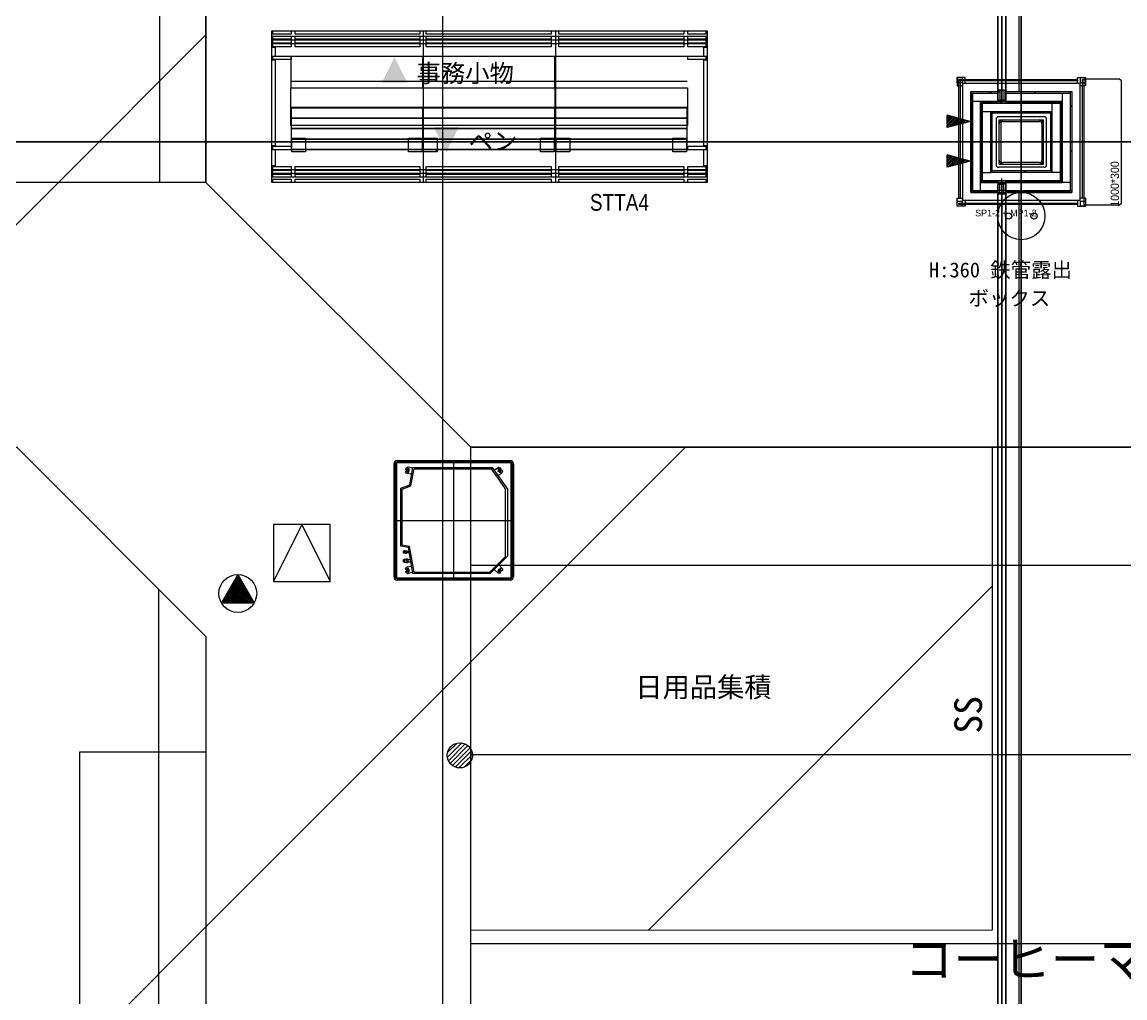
# Model space of a CAD drawing. Units: millimetres at full size, sheet at 1:100. Extents: x 3352 to 127672, y -40372 to 101181.
# Drawn here: x 53047 to 61791, y -7099 to 637 of the extents above; entities that cross this region are included whole.
import ezdxf
from ezdxf.enums import TextEntityAlignment as Align

# ---------------------------------------------------------------- set-up
doc = ezdxf.new("R2010")
doc.units = ezdxf.units.MM
doc.header["$LTSCALE"] = 100
doc.header["$PDMODE"] = 32
doc.header["$PDSIZE"] = 50
doc.linetypes.add('CHAIN2', pattern=[12, 9, -1, 1, -1])
doc.linetypes.add('LONG_DOUBLE_CHAIN', pattern=[21.8, 18, -1, 0.6, -0.6, 0.6, -1])
doc.layers.add('0-0', color=134, linetype='Continuous', lineweight=18)
doc.styles.add('MS UI Gothic', font='')
doc.styles.add('ＭＳ ゴシック', font='')
doc.styles.get('MS UI Gothic').set_extended_font_data('MS UI Gothic')
doc.styles.get('ＭＳ ゴシック').set_extended_font_data('MS Gothic')

msp = doc.modelspace()

# ---------------------------------------------------------------- linework, layer by layer
at = {"layer": '0-0', "color": 47}
for p, q in [((56381.8, 13184.6), (56381.8, -34300.8)), ((60969.8, 11057), (60969.8, -18478.1)), ((60569.8, 86.7), (60782.3, 86.7)), ((60569.8, 86.7), (60569.8, -713.3)), ((60582.3, 74.2), (60582.3, -700.8)), ((60582.3, 74.2), (60782.3, 74.2)), ((60647.3, 9.2), (61292.3, 9.2)), ((60847.3, 74.2), (61357.3, 74.2)), ((61292.3, 9.2), (61292.3, -635.8)), ((61357.3, 74.2), (61357.3, -700.8)), ((60806.8, -170.3), (60806.8, -456.3)), ((60826.8, -138.3), (61112.8, -138.3)), ((60826.8, -150.3), (61112.8, -150.3)), ((61132.8, -170.3), (61132.8, -456.3)), ((18347.6, -313.3), (91067.1, -313.3)), ((61112.8, -476.3), (60826.8, -476.3)), ((60569.8, -713.3), (60782.3, -713.3)), ((60582.3, -700.8), (60782.3, -700.8)), ((60847.3, -700.8), (61357.3, -700.8)), ((60847.3, -713.3), (61369.8, -713.3)), ((55996.3, -3761.5), (55996.1, -2864.1)), ((56021.1, -2839.1), (56918.7, -2839.1)), ((56943.7, -2864.1), (56943.7, -3761.8)), ((56121.3, -3032.2), (56145.9, -2892.9)), ((56145.9, -2892.9), (56774, -2892.9)), ((56774, -2892.9), (56897.4, -3069.2)), ((56049.9, -3058.2), (56121.3, -3032.2)), ((56049.9, -3518.1), (56049.9, -3058.2)), ((56897.4, -3595.4), (56897.4, -3069.2)), ((56109.9, -3528.7), (56049.9, -3518.1)), ((56145.9, -3732.9), (56109.9, -3528.7)), ((56897.4, -3595.4), (56759.8, -3732.9)), ((54757.5, -3757.5), (54640.6, -3960)), ((54757.5, -3742.5), (54887.4, -3967.5)), ((54757.5, -3757.5), (54874.4, -3960)), ((56759.8, -3732.9), (56145.9, -3732.9)), ((54651.4, -3786.4), (54651.4, -3786.4)), ((54757.5, -3772.5), (54653.5, -3952.5)), ((54757.5, -3787.5), (54666.5, -3945)), ((54757.5, -3802.5), (54679.5, -3937.5)), ((54757.5, -3817.5), (54692.5, -3930)), ((54757.5, -3832.5), (54705.5, -3922.5)), ((54757.5, -3772.5), (54861.4, -3952.5)), ((54757.5, -3787.5), (54848.4, -3945)), ((54757.5, -3802.5), (54835.4, -3937.5)), ((54757.5, -3817.5), (54822.4, -3930)), ((54757.5, -3832.5), (54809.4, -3922.5)), ((54863.5, -3786.4), (54863.5, -3786.4)), ((56918.7, -3786.8), (56021.3, -3786.5)), ((54607.5, -3892.5), (54607.5, -3892.5)), ((54692.5, -3930), (54822.4, -3930)), ((54705.5, -3922.5), (54809.4, -3922.5)), ((54757.5, -3847.5), (54718.5, -3915)), ((54718.5, -3915), (54796.4, -3915)), ((54757.5, -3862.5), (54731.5, -3907.5)), ((54731.5, -3907.5), (54783.4, -3907.5)), ((54757.5, -3877.5), (54744.5, -3900)), ((54744.5, -3900), (54770.5, -3900)), ((54757.5, -3847.5), (54796.4, -3915)), ((54757.5, -3862.5), (54783.4, -3907.5)), ((54757.5, -3877.5), (54770.5, -3900)), ((54907.5, -3892.5), (54907.5, -3892.5)), ((54640.6, -3960), (54874.4, -3960)), ((54651.4, -3998.6), (54651.4, -3998.6)), ((54653.5, -3952.5), (54861.4, -3952.5)), ((54666.5, -3945), (54848.4, -3945)), ((54679.5, -3937.5), (54835.4, -3937.5)), ((54863.5, -3998.6), (54863.5, -3998.6)), ((54757.5, -4042.5), (54757.5, -4042.5)), ((56419, -5191), (56532.8, -5077.1)), ((56420.2, -5154.4), (56496.3, -5078.4)), ((56427.2, -5218.2), (56560, -5085.3)), ((56440.9, -5239.8), (56581.7, -5099)), ((56459.1, -5256.9), (56598.8, -5117.3)), ((56482, -5269.4), (56611.2, -5140.2)), ((56511, -5275.8), (56617.6, -5169.1)), ((56552.2, -5269.9), (56611.8, -5210.3))]:
    msp.add_line(p, q, dxfattribs=at)
at = {"layer": '0-0', "linetype": 'CHAIN2'}
for p, q in [((60969.8, 11057), (60969.8, -18478.1)), ((18347.6, -313.3), (91067.1, -313.3)), ((18347.6, -313.3), (91067.1, -313.3))]:
    msp.add_line(p, q, dxfattribs=at)
at = {"layer": '0-0'}
for p, q in [((60969.8, -18478.1), (60969.8, 11057)), ((60782.3, -3.3), (60782.3, 8331.7)), ((60847.3, 8309.9), (60847.3, 96.7)), ((60814.8, -11.3), (60814.8, 8306.7)), ((55026.8, 526.7), (58477.8, 526.7)), ((55026.8, 496.7), (58477.8, 496.7)), ((55026.8, 466.7), (58477.8, 466.7)), ((56201.6, 466.7), (56201.6, 440.7)), ((58451.8, 366.7), (58451.8, 437.7)), ((58451.8, 437.7), (58477.8, 437.7)), ((55026.8, 366.7), (58477.8, 366.7)), ((55181, 116.7), (55181, 366.7)), ((56222.5, 366.7), (56222.5, 116.7)), ((57269.3, 366.7), (57269.3, 116.7)), ((55026.8, 337.7), (55052.8, 337.7)), ((60459.8, 195.7), (60459.8, 132.7)), ((60523.8, 196.7), (60460.8, 196.7)), ((60524.8, 152.7), (60524.8, 195.7)), ((61414.8, 152.7), (61414.8, 195.7)), ((61415.8, 196.7), (61479.8, 196.7)), ((61479.8, 196.7), (61479.8, 156.7)), ((61479.8, 195.7), (61479.8, 132.7)), ((55176.8, 116.7), (57273.5, 116.7)), ((55181, 169.7), (56222.5, 169.7)), ((56222.5, 166.7), (55181, 166.7)), ((56226.8, 169.7), (57269.3, 169.7)), ((57269.3, 166.7), (56226.8, 166.7)), ((57277.8, 169.7), (58319.3, 169.7)), ((58319.3, 166.7), (57277.8, 166.7)), ((60460.8, 131.7), (60503.8, 131.7)), ((60782.3, 96.7), (60847.3, 96.7)), ((60799.8, 96.7), (60782.3, 96.7)), ((60799.8, 96.7), (60799.8, 21.7)), ((60829.8, 96.7), (60829.8, 21.7)), ((60847.3, -3.3), (60847.3, 96.7)), ((61478.8, 131.7), (61435.8, 131.7)), ((60569.8, -713.3), (60569.8, 86.7)), ((60569.8, 86.7), (60782.3, 86.7)), ((60569.8, 74.2), (60582.3, 74.2)), ((60582.3, -700.8), (60582.3, 74.2)), ((60582.3, 74.2), (60782.3, 74.2)), ((60582.3, 9.2), (60647.3, 9.2)), ((60647.3, -635.8), (60647.3, 9.2)), ((60647.3, 9.2), (61292.3, 9.2)), ((60649.8, -5.8), (60649.8, 6.7)), ((60649.8, 6.7), (61277.3, 6.7)), ((60730.6, 74.2), (60718.1, 86.7)), ((60782.3, 18.5), (60847.3, 18.5)), ((60810.6, -5.8), (60798.1, 6.7)), ((60799.8, 21.7), (60829.8, 21.7)), ((60847.3, 86.7), (61369.8, 86.7)), ((60847.3, 74.2), (61357.3, 74.2)), ((61084.2, 74.2), (61071.7, 86.7)), ((61164.2, -5.8), (61149.2, 9.2)), ((61277.3, 6.7), (61289.8, 6.7)), ((61277.3, 6.7), (61277.3, -5.8)), ((61279.8, 9.2), (61279.8, -3.3)), ((61289.8, 6.7), (61289.8, -620.8)), ((61292.3, 74.2), (61292.3, 9.2)), ((61292.3, 9.2), (61292.3, -635.8)), ((61357.3, 86.7), (61357.3, 74.2)), ((61357.3, 74.2), (61357.3, -700.8)), ((61369.8, 86.7), (61369.8, -713.3)), ((55182.3, -373.3), (55182.3, -38.3)), ((55182.3, -41.3), (56221.3, -41.3)), ((56228, -373.3), (56228, -38.3)), ((56228, -41.3), (57268, -41.3)), ((57279, -373.3), (57279, -38.3)), ((57279, -41.3), (58318, -41.3)), ((60647.3, -3.3), (60659.8, -3.3)), ((60662.3, -24), (60647.3, -39)), ((60649.8, -620.8), (60649.8, -5.8)), ((60649.8, -5.8), (60662.3, -5.8)), ((60659.8, -623.3), (60659.8, -3.3)), ((60659.8, -3.3), (60782.3, -3.3)), ((60662.3, -70.8), (60662.3, -5.8)), ((60662.3, -5.8), (61212.3, -5.8)), ((60662.3, -555.8), (60662.3, -70.8)), ((60662.3, -70.8), (60727.3, -70.8)), ((60727.3, -83.3), (60727.3, -70.8)), ((60727.3, -70.8), (61199.8, -70.8)), ((60727.3, -543.3), (60727.3, -83.3)), ((60727.3, -83.3), (60739.8, -83.3)), ((60739.8, -543.3), (60739.8, -83.3)), ((60739.8, -83.3), (61199.8, -83.3)), ((60847.3, -3.3), (61279.8, -3.3)), ((60888.1, -83.3), (60875.6, -70.8)), ((61199.8, -70.8), (61212.3, -70.8)), ((61199.8, -70.8), (61199.8, -83.3)), ((61199.8, -83.3), (61199.8, -543.3)), ((61212.3, -5.8), (61277.3, -5.8)), ((61212.3, -5.8), (61212.3, -70.8)), ((61212.3, -70.8), (61212.3, -543.3)), ((61277.3, -5.8), (61277.3, -555.8)), ((61279.8, -3.3), (61279.8, -623.3)), ((61357.3, -36.1), (61369.8, -23.6)), ((55182.3, -121.3), (56221.3, -121.3)), ((55182.3, -124.3), (56221.3, -124.3)), ((56228, -121.3), (57268, -121.3)), ((56228, -124.3), (57268, -124.3)), ((57279, -121.3), (58318, -121.3)), ((57279, -124.3), (58318, -124.3)), ((60563, -150.1), (60382.2, -101.6)), ((60382.2, -198.5), (60382.2, -101.6)), ((60563, -150.1), (60382.2, -198.5)), ((60582.3, -104), (60569.8, -116.5)), ((60769.8, -133.3), (60769.8, -493.3)), ((61149.8, -113.3), (60789.8, -113.3)), ((60794.8, -488.3), (60794.8, -138.3)), ((60794.8, -138.3), (61144.8, -138.3)), ((61144.8, -488.3), (61144.8, -138.3)), ((61169.8, -493.3), (61169.8, -133.3)), ((61277.3, -116.1), (61292.3, -101.1)), ((55182.3, -204.3), (56221.3, -204.3)), ((55182.3, -207.3), (56221.3, -207.3)), ((56228, -204.3), (57268, -204.3)), ((56228, -207.3), (57268, -207.3)), ((57279, -204.3), (58318, -204.3)), ((57279, -207.3), (58318, -207.3)), ((61199.8, -193.6), (61212.3, -181.1)), ((91067.1, -313.3), (18347.6, -313.3)), ((91067.1, -313.3), (18347.6, -313.3)), ((91067.1, -313.3), (18347.6, -313.3)), ((91067.1, -313.3), (18347.6, -313.3)), ((91067.1, -313.3), (18347.6, -313.3)), ((91067.1, -313.3), (18347.6, -313.3)), ((55035, -347.3), (55180, -347.3)), ((55035, -373.3), (55035, -347.3)), ((55182.3, -287.3), (56221.3, -287.3)), ((55182.3, -290.3), (56221.3, -290.3)), ((56228, -287.3), (57268, -287.3)), ((56228, -290.3), (57268, -290.3)), ((57279, -287.3), (58318, -287.3)), ((57279, -290.3), (58318, -290.3)), ((58324.5, -373.3), (58324.5, -347.3)), ((60739.8, -300), (60727.3, -312.5)), ((55026.8, -373.3), (58477.8, -373.3)), ((55182.3, -370.3), (56221.3, -370.3)), ((56228, -370.3), (57268, -370.3)), ((57279, -370.3), (58318, -370.3)), ((60563, -464.5), (60382.2, -416.1)), ((60382.2, -513), (60382.2, -416.1)), ((60662.3, -377.5), (60647.3, -392.5)), ((61357.3, -389.6), (61369.8, -377.1)), ((55035, -533.3), (55035, -507.3)), ((55211.6, -533.3), (55211.6, -507.3)), ((56251.9, -533.3), (56251.9, -507.3)), ((57302.9, -533.3), (57302.9, -507.3)), ((58324.5, -533.3), (58324.5, -507.3)), ((60563, -464.5), (60382.2, -513)), ((60582.3, -457.5), (60569.8, -470)), ((61149.8, -513.3), (60789.8, -513.3)), ((60794.8, -488.3), (61144.8, -488.3)), ((61277.3, -469.6), (61292.3, -454.6)), ((58477.8, -533.3), (55026.8, -533.3)), ((58477.8, -563.3), (55026.8, -563.3)), ((58477.8, -593.3), (55026.8, -593.3)), ((55035, -563.3), (55035, -537.3)), ((55035, -593.3), (55035, -567.3)), ((55035, -633.3), (55035, -607.3)), ((55211.6, -563.3), (55211.6, -537.3)), ((55211.6, -593.3), (55211.6, -567.3)), ((55211.6, -633.3), (55211.6, -607.3)), ((56251.9, -563.3), (56251.9, -537.3)), ((56251.9, -593.3), (56251.9, -567.3)), ((56251.9, -633.3), (56251.9, -607.3)), ((57302.9, -563.3), (57302.9, -537.3)), ((57302.9, -593.3), (57302.9, -567.3)), ((57302.9, -633.3), (57302.9, -607.3)), ((58324.5, -563.3), (58324.5, -537.3)), ((58324.5, -593.3), (58324.5, -567.3)), ((58324.5, -633.3), (58324.5, -607.3)), ((61212.3, -555.8), (60727.3, -555.8)), ((61199.8, -543.3), (60739.8, -543.3)), ((60814.8, -9163.3), (60814.8, -602.8)), ((60994.5, -543.3), (61007, -555.8)), ((61212.3, -543.3), (61199.8, -543.3)), ((61203.6, -543.3), (61212.3, -534.6)), ((61212.3, -543.3), (61212.3, -555.8)), ((61277.3, -555.8), (61212.3, -555.8)), ((61277.3, -555.8), (61277.3, -620.8)), ((54505.2, -633.3), (32775.8, -633.3)), ((54505.2, -633.3), (32775.8, -633.3)), ((54505.2, -633.3), (32775.8, -633.3)), ((54505.2, -633.3), (32775.8, -633.3)), ((61292.3, -635.8), (60647.3, -635.8)), ((60647.3, -700.8), (60647.3, -635.8)), ((60649.8, -633.3), (60649.8, -620.8)), ((60662.3, -620.8), (60649.8, -620.8)), ((61289.8, -633.3), (60649.8, -633.3)), ((60782.3, -623.3), (60659.8, -623.3)), ((60659.8, -635.8), (60659.8, -623.3)), ((61277.3, -620.8), (60662.3, -620.8)), ((60718.5, -620.8), (60733.5, -635.8)), ((60782.3, -623.3), (60782.3, -723.3)), ((60782.3, -645.1), (60847.3, -645.1)), ((60829.8, -723.3), (60829.8, -648.3)), ((60847.3, -623.3), (60847.3, -723.3)), ((61279.8, -623.3), (60847.3, -623.3)), ((61072, -620.8), (61087, -635.8)), ((61289.8, -620.8), (61277.3, -620.8)), ((61292.3, -623.3), (61279.8, -623.3)), ((61289.8, -620.8), (61289.8, -633.3)), ((61357.3, -635.8), (61292.3, -635.8)), ((60459.8, -822.3), (60459.8, -759.3)), ((60460.8, -758.3), (60503.8, -758.3)), ((60524.8, -779.3), (60524.8, -822.3)), ((60782.3, -713.3), (60569.8, -713.3)), ((60782.3, -700.8), (60582.3, -700.8)), ((60582.3, -713.3), (60582.3, -700.8)), ((60782.3, -723.3), (60847.3, -723.3)), ((60782.3, -9053.3), (60782.3, -723.3)), ((61357.3, -700.8), (60847.3, -700.8)), ((61369.8, -713.3), (60847.3, -713.3)), ((60847.3, -723.3), (60847.3, -9053.3)), ((61369.8, -700.8), (61357.3, -700.8)), ((61414.8, -779.3), (61414.8, -822.3)), ((61478.8, -758.3), (61435.8, -758.3)), ((61439.8, -783.3), (61479.8, -783.3)), ((61479.8, -759.3), (61479.8, -823.3)), ((60523.8, -823.3), (60460.8, -823.3)), ((61415.8, -823.3), (61478.8, -823.3)), ((56605.2, -2733.3), (65728.8, -2733.3)), ((65728.8, -2733.3), (56605.2, -2733.3)), ((56605.2, -2733.3), (65728.8, -2733.3)), ((55264.8, -3346.5), (55039.8, -3796.5)), ((55039.8, -3346.5), (55039.8, -3796.5)), ((55039.8, -3796.5), (55489.8, -3796.5))]:
    msp.add_line(p, q, dxfattribs=at)
at = {"layer": '0-0', "color": 253}
for p, q in [((60782.3, 8231.7), (60782.3, 96.7)), ((60847.3, 96.7), (60847.3, 8231.7)), ((60782.3, -723.3), (60782.3, -9053.3)), ((60847.3, -9053.3), (60847.3, -723.3))]:
    msp.add_line(p, q, dxfattribs=at)
at = {"layer": '0-0', "color": 8}
for p, q in [((60814.8, -11.3), (60814.8, 8306.7)), ((60782.3, 96.7), (60782.3, 18.5)), ((60799.8, 96.7), (60799.8, 21.7)), ((60829.8, 96.7), (60829.8, 21.7)), ((60847.3, 96.7), (60847.3, 18.5)), ((60782.3, 18.5), (60847.3, 18.5)), ((60799.8, 21.7), (60829.8, 21.7)), ((60563, -150.1), (60382.2, -101.6)), ((60382.2, -198.5), (60382.2, -101.6)), ((60563, -150.1), (60382.2, -198.5)), ((60563, -464.5), (60382.2, -416.1)), ((60382.2, -513), (60382.2, -416.1)), ((60563, -464.5), (60382.2, -513)), ((60814.8, -9163.3), (60814.8, -602.8)), ((60782.3, -645.1), (60782.3, -723.3)), ((60782.3, -645.1), (60847.3, -645.1)), ((60829.8, -723.3), (60829.8, -648.3)), ((60847.3, -723.3), (60847.3, -645.1))]:
    msp.add_line(p, q, dxfattribs=at)
at = {"layer": '0-0', "color": 9}
for p, q in [((60814.8, 8241.7), (60814.8, 6.7)), ((60829.8, 96.7), (60799.8, 96.7)), ((60799.8, 81.7), (60782.3, 81.7)), ((60782.3, -698.3), (60782.3, -649.2)), ((60847.3, -698.3), (60782.3, -698.3)), ((60814.8, -633.3), (60814.8, -8868.3)), ((60782.3, -713.3), (60847.3, -713.3))]:
    msp.add_line(p, q, dxfattribs=at)
at = {"layer": '0-0', "color": 3}
for p, q in [((60949.8, 8241.7), (60949.8, 86.7)), ((60949.8, -713.3), (60949.8, -9063.3)), ((56605.2, -4434.5), (58306.5, -2733.3)), ((58012.2, -6563.2), (60739.8, -3835.6)), ((53505.2, -7534.5), (54505.2, -6534.5))]:
    msp.add_line(p, q, dxfattribs=at)
at = {"layer": '0-0', "color": 6}
for p, q in [((60949.8, 8241.7), (60949.8, 86.7)), ((55176.8, 116.7), (57273.5, 116.7)), ((56226.8, 116.7), (56226.8, -183.3)), ((57273.5, -183.3), (57273.5, 116.7)), ((60949.8, -713.3), (60949.8, -9063.3))]:
    msp.add_line(p, q, dxfattribs=at)
at = {"layer": '0-0', "color": 254}
for p, q in [((54140.5, -633.3), (54140.5, 8151.7)), ((56605.2, -3668.6), (65728.8, -3668.6)), ((56605.2, -3668.6), (65728.8, -3668.6)), ((54130.5, -14593.3), (54130.5, -3858.6)), ((56605.2, -5168.6), (65728.8, -5168.6)), ((56605.2, -5168.6), (65728.8, -5168.6)), ((56605.2, -6668.6), (65728.8, -6668.6)), ((56605.2, -6668.6), (65728.8, -6668.6))]:
    msp.add_line(p, q, dxfattribs=at)
at = {"layer": '0-0', "color": 7}
for p, q in [((53335.4, -633.3), (54505.2, 536.5)), ((56324.4, -391.1), (56339.3, -376.3)), ((56338.6, -391.1), (56339.3, -390.4)), ((56605.2, -4434.5), (58306.5, -2733.3))]:
    msp.add_line(p, q, dxfattribs=at)
at = {"layer": '0-0', "color": 140}
for p, q in [((53335.4, -633.3), (54505.2, 536.5)), ((51235.4, -2733.3), (53335.4, -633.3)), ((54505.2, -6534.5), (56605.2, -4434.5))]:
    msp.add_line(p, q, dxfattribs=at)
at = {"layer": '0-0', "color": 1}
for p, q in [((60382.2, -106.1), (60385.7, -102.6)), ((60382.2, -120.2), (60396.8, -105.6)), ((60382.2, -134.4), (60408, -108.5)), ((60382.2, -148.5), (60419.1, -111.5)), ((60382.2, -162.6), (60430.3, -114.5)), ((60382.2, -176.8), (60441.4, -117.5)), ((60382.2, -190.9), (60452.6, -120.5)), ((60391.1, -196.2), (60463.7, -123.5)), ((60410.4, -191), (60474.9, -126.5)), ((60429.7, -185.8), (60486.1, -129.5)), ((60449, -180.6), (60497.2, -132.5)), ((60468.4, -175.4), (60508.4, -135.4)), ((60487.7, -170.3), (60519.5, -138.4)), ((60507, -165.1), (60530.7, -141.4)), ((60526.3, -159.9), (60541.8, -144.4)), ((60545.6, -154.7), (60553, -147.4)), ((60382.2, -417.2), (60383.1, -416.3)), ((60382.2, -431.3), (60394.2, -419.3)), ((60382.2, -445.5), (60405.4, -422.3)), ((60382.2, -459.6), (60416.5, -425.3)), ((60382.2, -473.8), (60427.7, -428.3)), ((60382.2, -487.9), (60438.8, -431.3)), ((60382.2, -502.1), (60450, -434.2)), ((60386.6, -511.8), (60461.1, -437.2)), ((60405.9, -506.6), (60472.3, -440.2)), ((60425.2, -501.4), (60483.4, -443.2)), ((60444.5, -496.3), (60494.6, -446.2)), ((60463.8, -491.1), (60505.8, -449.2)), ((60483.2, -485.9), (60516.9, -452.2)), ((60502.5, -480.7), (60528.1, -455.2)), ((60521.8, -475.6), (60539.2, -458.1)), ((60541.1, -470.4), (60550.4, -461.1)), ((60560.4, -465.2), (60561.5, -464.1))]:
    msp.add_line(p, q, dxfattribs=at)
at = {"layer": '0-0', "color": 4}
for p, q in [((60769.8, -133.3), (60769.8, -493.3)), ((61149.8, -113.3), (60789.8, -113.3)), ((61169.8, -493.3), (61169.8, -133.3)), ((61149.8, -513.3), (60789.8, -513.3)), ((56007, -3761), (56007, -2865.1)), ((56022, -2850.1), (56917.7, -2850.1)), ((56469.9, -3786.6), (56469.9, -2839.1)), ((56932.7, -2865.1), (56932.7, -3761)), ((56086.5, -2931.3), (56088.6, -2919.5)), ((56095.1, -2939), (56090.2, -2932)), ((56090.5, -2908.7), (56092.6, -2896.9)), ((56092.5, -2909), (56090.5, -2908.7)), ((56090.6, -2919.9), (56101.7, -2921.8)), ((56092.6, -2896.9), (56094.6, -2897.2)), ((56118.8, -2919.3), (56093, -2914.7)), ((56136.2, -2947.7), (56098.4, -2941)), ((56101.7, -2921.8), (56101.1, -2925.3)), ((56112, -2897.9), (56105, -2937.4)), ((56144.9, -2898.5), (56107.1, -2891.8)), ((56112.9, -2927.4), (56116, -2909.6)), ((56130.6, -3040), (56154.7, -2903.4)), ((56154.7, -2903.4), (56768.5, -2903.4)), ((56879.4, -3061.8), (56768.5, -2903.4)), ((56801.9, -2909.2), (56790.8, -2917)), ((56803.9, -2907.8), (56822.3, -2895)), ((56844.1, -2910.2), (56818.4, -2928.2)), ((56819.5, -2958), (56851, -2935.9)), ((56821.7, -2914.9), (56832, -2929.7)), ((56826, -2894.1), (56834.4, -2895.6)), ((56833.5, -2910.9), (56831.5, -2908)), ((56837.5, -2893.4), (56844.4, -2903.3)), ((56854.5, -2924.3), (56853, -2932.7)), ((56856, -2923.3), (56854.5, -2924.3)), ((56060.4, -3065.6), (56130.6, -3040)), ((56060.4, -3509.3), (56060.4, -3065.6)), ((56879.4, -3598.5), (56879.4, -3061.8)), ((55996.2, -3312.9), (56943.7, -3312.9)), ((56118.9, -3519.6), (56060.4, -3509.3)), ((56072.6, -3556.6), (56069.9, -3559.3)), ((56069.9, -3559.3), (56069.9, -3567.3)), ((56074.7, -3556.6), (56072.6, -3556.6)), ((56075.9, -3555.4), (56074.7, -3556.6)), ((56074.7, -3556.6), (56074.7, -3570.1)), ((56074.7, -3570.1), (56075.9, -3571.3)), ((56086.4, -3555.4), (56075.9, -3555.4)), ((56075.9, -3571.3), (56086.4, -3571.3)), ((56086.6, -3561.3), (56086.4, -3559.1)), ((56086.4, -3559.1), (56086.4, -3567.6)), ((56086.4, -3567.3), (56086.6, -3565.3)), ((56086.4, -3567.6), (56086.4, -3571.8)), ((56086.4, -3571.8), (56087.1, -3571.8)), ((56087.1, -3563.3), (56086.6, -3561.3)), ((56087.1, -3554.8), (56096.6, -3554.8)), ((56087.1, -3571.8), (56096.6, -3571.8)), ((56097.4, -3554.8), (56096.6, -3554.8)), ((56097.4, -3559.4), (56097.1, -3561.4)), ((56097.2, -3565.4), (56097.4, -3567.6)), ((56097.4, -3554.8), (56097.4, -3559.1)), ((56115.1, -3558.6), (56097.4, -3558.6)), ((56097.4, -3559.1), (56097.4, -3559.4)), ((56097.4, -3559.1), (56097.4, -3567.6)), ((56097.4, -3567.6), (56097.4, -3571.8)), ((56097.4, -3568.1), (56116.8, -3568.1)), ((56154.7, -3722.4), (56118.9, -3519.6)), ((56072.6, -3623.5), (56069.9, -3626.2)), ((56069.9, -3626.2), (56069.9, -3639.7)), ((56069.9, -3639.7), (56072.6, -3642.5)), ((56072.6, -3642.5), (56075.9, -3642.5)), ((56075.9, -3623.5), (56075.9, -3628.4)), ((56075.9, -3628.4), (56075.9, -3642.5)), ((56075.9, -3642.5), (56077.5, -3644.1)), ((56092.9, -3621.9), (56077.5, -3621.9)), ((56077.5, -3621.9), (56077.5, -3644.1)), ((56077.5, -3644.1), (56092.9, -3644.1)), ((56093.9, -3619.3), (56092.9, -3621)), ((56092.9, -3622.7), (56092.9, -3621)), ((56092.9, -3622.7), (56092.9, -3633.2)), ((56092.9, -3632.7), (56093.2, -3629.5)), ((56092.9, -3633.2), (56092.9, -3643.5)), ((56092.9, -3645), (56093.9, -3646.7)), ((56093.2, -3629.5), (56093.9, -3626.3)), ((56093.9, -3619.1), (56093.9, -3619.3)), ((56093.9, -3626.3), (56105.8, -3626.3)), ((56093.9, -3640.1), (56105.8, -3640.1)), ((56093.9, -3646.9), (56105.8, -3646.9)), ((56105.8, -3619.3), (56105.8, -3619.1)), ((56105.8, -3626.3), (56106.6, -3629.7)), ((56106.9, -3621), (56105.9, -3619.3)), ((56105.9, -3646.7), (56106.9, -3645)), ((56106.6, -3629.7), (56106.9, -3633.2)), ((56106.9, -3621), (56106.9, -3622.7)), ((56106.9, -3622.7), (56106.9, -3633.2)), ((56107.6, -3625.1), (56106.9, -3624.3)), ((56126.8, -3625.1), (56106.9, -3625.1)), ((56106.9, -3633.2), (56106.9, -3643.5)), ((56106.9, -3640.9), (56129.6, -3640.9)), ((56106.9, -3643.5), (56106.9, -3645)), ((56755.4, -3722.4), (56879.4, -3598.5)), ((56826.4, -3666.3), (56853.6, -3693.5)), ((56086.5, -3694.6), (56088.5, -3694.2)), ((56088.6, -3706.4), (56086.5, -3694.6)), ((56088.5, -3694.2), (56090.2, -3693.9)), ((56090.6, -3706), (56088.6, -3706.4)), ((56090.2, -3693.9), (56095.1, -3686.9)), ((56090.5, -3717.2), (56092.5, -3716.9)), ((56092.6, -3729), (56090.5, -3717.2)), ((56101.7, -3704.1), (56090.6, -3706)), ((56119.3, -3706.6), (56095.4, -3710.8)), ((56136.2, -3678.2), (56098.4, -3684.9)), ((56101.1, -3700.6), (56101.7, -3704.1)), ((56105.1, -3689), (56112, -3727.8)), ((56144.9, -3727.4), (56107.1, -3734.1)), ((56116, -3716.3), (56112.9, -3698.5)), ((56154.7, -3722.4), (56186.9, -3722.4)), ((56186.9, -3722.4), (56755.4, -3722.4)), ((56791.1, -3701.7), (56818.2, -3728.9)), ((56845.6, -3693.1), (56818.3, -3720.4)), ((56833.8, -3696.4), (56821.1, -3709.1)), ((56830.3, -3730.3), (56821.8, -3730.3)), ((56823.3, -3698.6), (56840.1, -3715.4)), ((56829.6, -3717.6), (56832.1, -3715.1)), ((56832.1, -3715.1), (56840.1, -3723.1)), ((56841.5, -3724.5), (56833, -3733)), ((56839.9, -3707.3), (56842.3, -3704.9)), ((56847.8, -3715.3), (56839.9, -3707.3)), ((56840.1, -3723.1), (56841.5, -3724.5)), ((56849.3, -3716.7), (56847.8, -3715.3)), ((56857.7, -3708.3), (56849.3, -3716.7)), ((56855.1, -3697), (56855.1, -3705.6)), ((56855.1, -3705.6), (56856.3, -3706.8)), ((56856.3, -3706.8), (56857.7, -3708.3)), ((56917.7, -3776), (56022, -3776))]:
    msp.add_line(p, q, dxfattribs=at)
at = {"layer": '0-0', "color": 8, "linetype": 'LONG_DOUBLE_CHAIN'}
msp.add_line((60814.8, -9163.3), (60814.8, -602.8), dxfattribs=at)
at = {"layer": '0-0', "color": 230}
msp.add_line((60811.2, -800.8), (61128.4, -800.8), dxfattribs=at)
at = {"layer": '0-0', "color": 150}
for points in [[(52452.3, 6051.7), (52452.3, 8151.7), (54052.3, 8151.7), (54052.3, 7465.7), (54505.2, 7465.7), (54505.2, -633.3)], [(34258.6, -2733.3), (53005.2, -2733.3), (54505.2, -4233.3), (54505.2, -14593.3), (56605.2, -14593.3), (56605.2, -2733.3), (54505.2, -633.3), (32775.8, -633.3)]]:
    msp.add_lwpolyline(points, dxfattribs=at)
at = {"layer": '0-0'}
for points in [[(65728.8, -2733.3), (56605.2, -2733.3), (54505.2, -633.3), (54505.2, 8151.7), (65728.8, 8151.7)], [(55180, 566.7), (55180, 540.7), (55035, 540.7), (55035, 566.7)], [(55180, 526.7), (55180, 500.7), (55035, 500.7), (55035, 526.7)], [(56201.6, 566.7), (56201.6, 540.7), (55211.6, 540.7), (55211.6, 566.7)], [(56201.6, 526.7), (56201.6, 500.7), (55211.6, 500.7), (55211.6, 526.7)], [(56226.8, 566.7), (57277.8, 566.7), (57277.8, -633.3), (56226.8, -633.3)], [(57241.9, 566.7), (57241.9, 540.7), (56251.9, 540.7), (56251.9, 566.7)], [(57241.9, 526.7), (57241.9, 500.7), (56251.9, 500.7), (56251.9, 526.7)], [(57277.8, 566.7), (58477.8, 566.7), (58477.8, -633.3), (57277.8, -633.3)], [(58292.9, 566.7), (58292.9, 540.7), (57302.9, 540.7), (57302.9, 566.7)], [(58292.9, 526.7), (58292.9, 500.7), (57302.9, 500.7), (57302.9, 526.7)], [(58469.5, 566.7), (58469.5, 540.7), (58324.5, 540.7), (58324.5, 566.7)], [(58469.5, 526.7), (58469.5, 500.7), (58324.5, 500.7), (58324.5, 526.7)], [(55026.8, 437.7), (55052.8, 437.7), (55052.8, 366.7)], [(55180, 496.7), (55180, 470.7), (55035, 470.7), (55035, 496.7)], [(55180, 466.7), (55180, 440.7), (55035, 440.7), (55035, 466.7)], [(56201.6, 496.7), (56201.6, 470.7), (55211.6, 470.7), (55211.6, 496.7)], [(56201.6, 440.7), (55211.6, 440.7), (55211.6, 466.7)], [(57241.9, 496.7), (57241.9, 470.7), (56251.9, 470.7), (56251.9, 496.7)], [(57241.9, 466.7), (57241.9, 440.7), (56251.9, 440.7), (56251.9, 466.7)], [(58292.9, 496.7), (58292.9, 470.7), (57302.9, 470.7), (57302.9, 496.7)], [(58292.9, 466.7), (58292.9, 440.7), (57302.9, 440.7), (57302.9, 466.7)], [(58469.5, 496.7), (58469.5, 470.7), (58324.5, 470.7), (58324.5, 496.7)], [(58469.5, 466.7), (58469.5, 440.7), (58324.5, 440.7), (58324.5, 466.7)], [(55180, 366.7), (55180, 340.7), (55035, 340.7), (55035, 366.7)], [(58469.5, 366.7), (58469.5, 340.7), (58324.5, 340.7), (58324.5, 366.7)], [(55052.8, 337.7), (55052.8, -344.3), (55026.8, -344.3)], [(58477.8, -344.3), (58451.8, -344.3), (58451.8, 337.7), (58477.8, 337.7)], [(61479.8, 156.7), (61439.8, 156.7), (61439.8, 196.7)], [(61464.3, -758.3), (61455.3, -758.3), (61455.3, 181.7), (61464.3, 181.7)], [(57273.5, -183.3), (55176.8, -183.3), (55176.8, 116.7)], [(55182.3, -38.3), (56221.3, -38.3), (56221.3, -373.3)], [(56228, -38.3), (57268, -38.3), (57268, -373.3)], [(57279, -38.3), (58318, -38.3), (58318, -373.3)], [(58324.5, -347.3), (58469.5, -347.3), (58469.5, -373.3)], [(55052.8, -373.3), (55052.8, -501.3), (55026.8, -501.3)], [(58477.8, -501.3), (58451.8, -501.3), (58451.8, -373.3)], [(55035, -507.3), (55180, -507.3), (55180, -533.3)], [(55211.6, -507.3), (56201.6, -507.3), (56201.6, -533.3)], [(56251.9, -507.3), (57241.9, -507.3), (57241.9, -533.3)], [(57302.9, -507.3), (58292.9, -507.3), (58292.9, -533.3)], [(58324.5, -507.3), (58469.5, -507.3), (58469.5, -533.3)], [(55035, -537.3), (55180, -537.3), (55180, -563.3)], [(55035, -567.3), (55180, -567.3), (55180, -593.3)], [(55035, -607.3), (55180, -607.3), (55180, -633.3)], [(55211.6, -537.3), (56201.6, -537.3), (56201.6, -563.3)], [(55211.6, -567.3), (56201.6, -567.3), (56201.6, -593.3)], [(55211.6, -607.3), (56201.6, -607.3), (56201.6, -633.3)], [(56251.9, -537.3), (57241.9, -537.3), (57241.9, -563.3)], [(56251.9, -567.3), (57241.9, -567.3), (57241.9, -593.3)], [(56251.9, -607.3), (57241.9, -607.3), (57241.9, -633.3)], [(57302.9, -537.3), (58292.9, -537.3), (58292.9, -563.3)], [(57302.9, -567.3), (58292.9, -567.3), (58292.9, -593.3)], [(57302.9, -607.3), (58292.9, -607.3), (58292.9, -633.3)], [(58324.5, -537.3), (58469.5, -537.3), (58469.5, -563.3)], [(58324.5, -567.3), (58469.5, -567.3), (58469.5, -593.3)], [(58324.5, -607.3), (58469.5, -607.3), (58469.5, -633.3)], [(60662.3, -620.8), (60662.3, -555.8), (60727.3, -555.8), (60727.3, -543.3), (60739.8, -543.3)], [(60799.8, -723.3), (60799.8, -648.3), (60829.8, -648.3)], [(61434.8, -759.3), (61434.8, -778.3), (61415.8, -778.3)], [(61479.8, -823.3), (61439.8, -823.3), (61439.8, -783.3)], [(34258.6, -2733.3), (53005.2, -2733.3), (54505.2, -4233.3), (54505.2, -14593.3), (32755.8, -14593.3), (32755.8, -4236.2)], [(65728.8, -14593.3), (56605.2, -14593.3), (56605.2, -2733.3)], [(55264.8, -3346.5), (55489.8, -3796.5), (55489.8, -3346.5), (55039.8, -3346.5)]]:
    msp.add_lwpolyline(points, dxfattribs=at)
for points in [[(55026.8, 566.7), (56226.8, 566.7), (56226.8, -633.3), (55026.8, -633.3)], [(60459.8, 196.7), (60499.8, 196.7), (60499.8, 156.7), (60459.8, 156.7)], [(60474.8, 181.2), (61414.8, 181.2), (61414.8, 172.2), (60474.8, 172.2)], [(60484.3, 181.7), (60484.3, -758.3), (60475.3, -758.3), (60475.3, 181.7)], [(61464.3, -812.3), (61749.3, -812.3), (61764.3, -797.3), (61764.3, 170.7), (61749.3, 185.7), (61464.3, 185.7)], [(57273.5, 116.7), (58323.5, 116.7), (58323.5, -183.3), (57273.5, -183.3)], [(55185.4, -283.1), (55293.4, -283.1), (55293.4, -391.1), (55185.4, -391.1)], [(56110.1, -283.1), (56218.1, -283.1), (56218.1, -391.1), (56110.1, -391.1)], [(56231.2, -283.1), (56339.3, -283.1), (56339.3, -391.1), (56231.2, -391.1)], [(57156.8, -283.1), (57264.9, -283.1), (57264.9, -391.1), (57156.8, -391.1)], [(57282.1, -283.1), (57390.1, -283.1), (57390.1, -391.1), (57282.1, -391.1)], [(58206.9, -283.1), (58314.9, -283.1), (58314.9, -391.1), (58206.9, -391.1)], [(60459.8, -783.3), (60499.8, -783.3), (60499.8, -823.3), (60459.8, -823.3)], [(60474.8, -798.8), (61414.8, -798.8), (61414.8, -807.8), (60474.8, -807.8)]]:
    msp.add_lwpolyline(points, close=True, dxfattribs=at)
at = {"layer": '0-0', "color": 6}
for points in [[(57273.5, -183.3), (55176.8, -183.3), (55176.8, 116.7)], [(57273.5, 116.7), (58323.5, 116.7), (58323.5, -183.3), (57273.5, -183.3)]]:
    msp.add_lwpolyline(points, dxfattribs=at)
at = {"layer": '0-0', "color": 8}
msp.add_lwpolyline([(60504.8, 151.7), (61434.8, 151.7), (61434.8, -778.3), (60504.8, -778.3)], close=True, dxfattribs=at)
at = {"layer": '0-0', "color": 47}
for points in [[(60647.3, 9.2), (60647.3, -635.8), (61292.3, -635.8)], [(60847.3, 86.7), (61369.8, 86.7), (61369.8, -713.3)], [(54757.5, -3742.5), (54627.6, -3967.5), (54887.4, -3967.5)]]:
    msp.add_lwpolyline(points, dxfattribs=at)
at = {"layer": '0-0', "color": 8}
msp.add_lwpolyline([(60799.8, -723.3), (60799.8, -648.3), (60829.8, -648.3)], dxfattribs=at)
at = {"layer": '0-0', "color": 150}
for points in [[(60739.8, -2733.3), (60739.8, -6562.9), (56605.2, -6563.3), (56605.2, -2733.3)], [(54505.2, -5146.8), (54505.2, -7708.5), (53505.2, -7708.8), (53505.2, -5146.8)]]:
    msp.add_lwpolyline(points, close=True, dxfattribs=at)
at = {"layer": '0-0', "color": 47}
msp.add_lwpolyline([(56014.9, -2857.9), (56014.9, -3767.9), (56924.9, -3767.9), (56924.9, -2857.9)], close=True, dxfattribs=at)
at = {"layer": '0-0', "color": 4}
for points in [[(56090.2, -2932), (56088.5, -2931.7), (56086.5, -2931.3)], [(56104.2, -2907.5), (56103.6, -2911), (56092.5, -2909)], [(56094.6, -2897.2), (56096.3, -2897.5), (56103.3, -2892.6)], [(56844.4, -2903.3), (56842.8, -2904.4), (56833.5, -2910.9)], [(56834.4, -2895.6), (56835.9, -2894.6), (56837.5, -2893.4)], [(56841.8, -2922.8), (56839.8, -2919.9), (56849.1, -2913.4)], [(56849.1, -2913.4), (56850.7, -2912.3), (56857.6, -2922.1)], [(56069.9, -3567.3), (56072.6, -3570.1), (56074.7, -3570.1)], [(56075.9, -3555.4), (56075.9, -3563.3), (56075.9, -3571.3)], [(56087.1, -3571.8), (56086.6, -3569.8), (56086.4, -3567.6), (56086.4, -3567.3)], [(56086.6, -3565.3), (56087.1, -3563.3), (56096.6, -3563.3)], [(56096.6, -3554.8), (56097.2, -3556.9), (56097.4, -3559.1)], [(56097.1, -3561.4), (56096.6, -3563.3), (56097.2, -3565.4)], [(56097.4, -3567.6), (56097.4, -3567.9), (56097.1, -3569.9), (56096.6, -3571.8), (56097.4, -3571.8)], [(56092.9, -3622.7), (56092.9, -3622.4), (56093.2, -3620.8), (56093.9, -3619.1), (56105.8, -3619.1), (56106.6, -3620.9), (56106.9, -3622.7)], [(56093.9, -3626.3), (56093.2, -3624.5), (56092.9, -3622.7)], [(56093.9, -3640.1), (56093.2, -3636.7), (56092.9, -3633.2), (56092.9, -3632.7)], [(56092.9, -3643.5), (56092.9, -3642.7), (56093.9, -3640.1)], [(56093.9, -3646.9), (56093.5, -3646.1), (56093, -3644.8), (56092.9, -3643.5), (56092.9, -3645)], [(56106.9, -3622.7), (56106.9, -3623), (56106.5, -3624.6), (56105.8, -3626.3)], [(56106.9, -3633.2), (56106.9, -3633.7), (56106.5, -3636.9), (56105.8, -3640.1)], [(56105.8, -3640.1), (56106.8, -3642.7), (56106.9, -3643.5)], [(56106.9, -3643.5), (56106.7, -3644.8), (56106.2, -3646.1), (56105.8, -3646.9)], [(56092.5, -3716.9), (56103.6, -3714.9), (56104.2, -3718.4)], [(56103.3, -3733.3), (56096.3, -3728.4), (56094.6, -3728.7), (56092.6, -3729)], [(56833, -3733), (56831.6, -3731.6), (56830.3, -3730.3)]]:
    msp.add_lwpolyline(points, dxfattribs=at)
msp.add_lwpolyline([(56086.4, -3559.1), (56086.4, -3558.8), (56086.6, -3556.8), (56087.1, -3554.8), (56086.4, -3554.8)], close=True, dxfattribs=at)
at = {"layer": '0-0', "color": 230}
for centre, radius in [((60969.8, -900.8), 187.5), ((60869.8, -900.8), 25), ((61069.8, -900.8), 25)]:
    msp.add_circle(centre, radius, dxfattribs=at)
at = {"layer": '0-0', "color": 47}
for centre, radius in [((54757.5, -3892.5), 150), ((56517.9, -5176), 100)]:
    msp.add_circle(centre, radius, dxfattribs=at)
at = {"layer": '0-0'}
for centre, radius, start, end in [((60523.8, 195.7), 1, 0, 90), ((61415.8, 195.7), 1, 90, 180), ((60460.8, 132.7), 1, 180, 270), ((60503.8, 132.7), 1, 270, 0), ((60523.8, 152.7), 1, 270, 0), ((61415.8, 152.7), 1, 180, 270), ((61435.8, 132.7), 1, 180, 270), ((60789.8, -133.3), 20, 90, 180), ((61149.8, -133.3), 20, 0, 90), ((60789.8, -493.3), 20, 180, 270), ((61149.8, -493.3), 20, 270, 0), ((60460.8, -759.3), 1, 90, 180), ((60503.8, -759.3), 1, 0, 90), ((61415.8, -779.3), 1, 90, 180), ((61435.8, -759.3), 1, 90, 180), ((61478.8, -759.3), 1, 0, 90), ((60523.8, -822.3), 1, 270, 0), ((61415.8, -822.3), 1, 180, 270)]:
    msp.add_arc(centre, radius, start, end, dxfattribs=at)
at = {"layer": '0-0', "color": 4}
for centre, radius, start, end in [((60789.8, -133.3), 20, 90, 180), ((61149.8, -133.3), 20, 0, 90), ((60789.8, -493.3), 20, 180, 270), ((61149.8, -493.3), 20, 270, 0), ((56022, -2865.1), 15, 90, 180), ((56917.7, -2865.1), 15, 360, 90), ((56099.2, -2936.1), 5, 215, 260), ((56107, -2926.3), 6, 170, 350), ((56106.2, -2896.7), 5, 80, 125), ((56110.1, -2908.6), 6, 350, 170), ((56826.6, -2911.5), 6, 35, 215), ((56825.2, -2899.1), 5, 80, 125), ((56836.9, -2926.2), 6, 215, 35), ((56848.1, -2931.8), 5, 305, 350), ((56099.2, -3689.8), 5, 100, 145), ((56107, -3699.6), 6, 10, 190), ((56106.2, -3729.2), 5, 235, 280), ((56110.1, -3717.3), 6, 190, 10), ((56821.8, -3725.3), 5, 225, 270), ((56825.4, -3713.3), 6, 135, 315), ((56838.1, -3700.6), 6, 315, 135), ((56850.1, -3697), 5, 360, 45), ((56022, -3761), 15, 180, 270), ((56917.7, -3761), 15, 270, 360)]:
    msp.add_arc(centre, radius, start, end, dxfattribs=at)
at = {"layer": '0-0', "color": 47}
for centre, radius, start, end in [((60826.8, -170.3), 32, 90, 180), ((60826.8, -170.3), 20, 90, 180), ((61112.8, -170.3), 32, 0, 90), ((61112.8, -170.3), 20, 0, 90), ((60826.8, -456.3), 32, 180, 270), ((60826.8, -456.3), 20, 180, 270), ((61112.8, -456.3), 20, 270, 0), ((61112.8, -456.3), 32, 270, 0), ((56021.1, -2864.1), 25, 90, 180.01728), ((56918.7, -2864.1), 25, 360, 90), ((56021.3, -3761.5), 25, 180.01728, 269.98272), ((56918.7, -3761.8), 25, 269.98272, 360)]:
    msp.add_arc(centre, radius, start, end, dxfattribs=at)
msp.add_point((54757.5, -3892.5), dxfattribs=at)
at = {"layer": '0-0', "color": 1}
for points in [[(55900.8, 158.2), (56000.8, 358.2), (56100.8, 158.2)], [(60382.2, -101.6), (60563, -150.1), (60382.2, -198.5)], [(56310.1, -194.3), (56410.1, -394.3), (56510.1, -194.3)], [(60382.2, -416.1), (60563, -464.5), (60382.2, -513)]]:
    msp.add_solid(points, dxfattribs=at)

# ---------------------------------------------------------------- texts
at = {"layer": '0-0', "color": 1, "style": 'MS UI Gothic'}
for s, p in [('事務小物', (56175, 118.1)), ('ペン', (56588.5, -420.3))]:
    msp.add_text(s, height=141.4, dxfattribs=at).set_placement(p, align=Align.BOTTOM_LEFT)
at = {"layer": '0-0', "color": 8, "style": 'MS UI Gothic', "width": 0.95}
msp.add_text('1000*300', height=66.3, rotation=90, dxfattribs=at).set_placement((61764.3, -826.8), align=Align.BOTTOM_LEFT)
at = {"layer": '0-0', "color": 191, "style": 'MS UI Gothic', "width": 0.85}
msp.add_text('STTA4', height=132.6, dxfattribs=at).set_placement((57549, -897.9), align=Align.BOTTOM_LEFT)
at = {"layer": '0-0', "color": 191, "style": 'MS UI Gothic'}
msp.add_text('SP1-2 + MP1-2', height=53.04, dxfattribs=at).set_placement((60603.5, -919.2), align=Align.BOTTOM_LEFT)
at = {"layer": '0-0', "color": 230, "style": 'ＭＳ ゴシック'}
for s, p in [('H:360 鉄管露出', (60238.2, -1422.3)), ('ボックス', (60550.9, -1646.7))]:
    msp.add_text(s, height=118.8, dxfattribs=at).set_placement(p, align=Align.BOTTOM_LEFT)
at = {"layer": '0-0'}
for s, height, style, p in [('日用品集積', 158.4, 'ＭＳ ゴシック', (57909.2, -4761.7)), ('コーヒーマシン', 282.9, 'MS UI Gothic', (60044.7, -7019.1))]:
    msp.add_text(s, height=height, dxfattribs=dict(at, style=style)).set_placement(p, align=Align.BOTTOM_LEFT)
at = {"layer": '0-0', "style": 'ＭＳ ゴシック'}
msp.add_text('SS', height=219.4, rotation=90, dxfattribs=at).set_placement((60723.9, -5003.9), align=Align.BOTTOM_LEFT)

doc.saveas('drawing.dxf')
